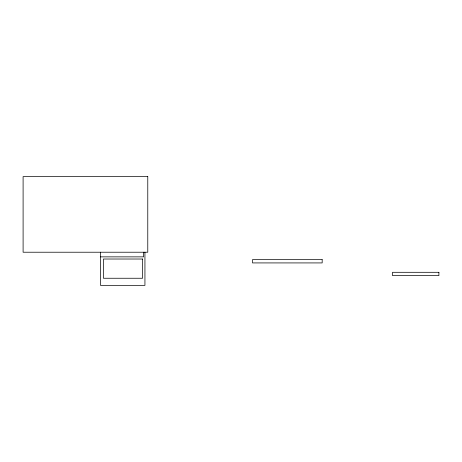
<?xml version="1.0" encoding="UTF-8"?>
<svg xmlns="http://www.w3.org/2000/svg" width="462" height="462" viewBox="0 0 462 462"><rect width="100%" height="100%" fill="white"/><g stroke="black" fill="none" stroke-linecap="round" stroke-linejoin="round"><path stroke-width="0.69" d="M100.491 256.866L143.601 256.866L143.601 252.223M144.935 252.223L144.935 285.383L100.502 285.383L100.502 252.223M147.776 176.617L23.1 176.617L23.1 252.223L147.776 252.223L147.776 176.617M142.562 259.02L103.436 259.02L103.436 278.251L142.562 278.251L142.562 259.02M322.176 259.609L252.5 259.609L252.5 262.924L322.176 262.924L322.176 259.609M438.9 272.303L392.521 272.303L392.521 275.618L438.9 275.618L438.9 272.303"/></g></svg>
